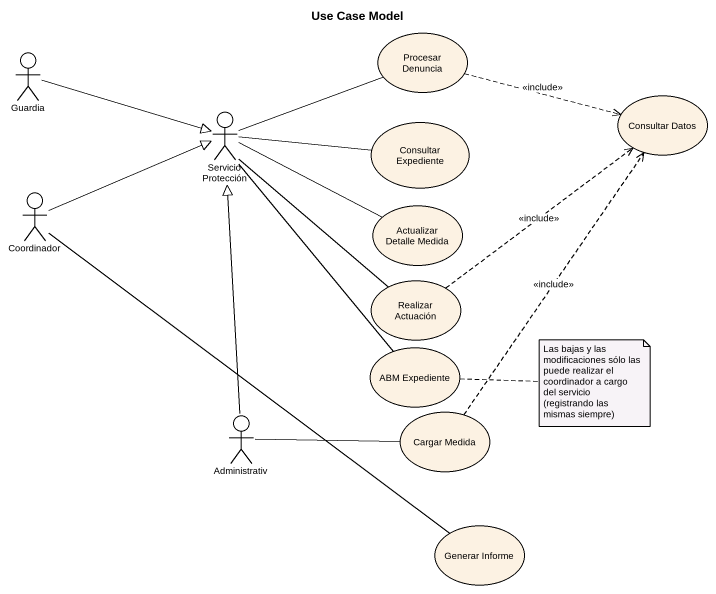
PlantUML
@startuml
title Use Case Model
usecase "Procesar Denuncia" as Procesar_Denuncia
actor Guardia
usecase "Consultar Datos" as Consultar_Datos
actor "Servicio Protección" as Servicio_Protección
usecase "Consultar Expediente" as Consultar_Expediente
actor Coordinador
usecase "Actualizar Detalle Medida" as Actualizar_Detalle_Medida
usecase "Realizar Actuación" as Realizar_Actuación
usecase "ABM Expediente" as ABM_Expediente
actor Administrativ
usecase "Cargar Medida" as Cargar_Medida
usecase "Generar Informe" as Generar_Informe
Procesar_Denuncia .right.> Consultar_Datos : <<include>>
Guardia -right-|> Servicio_Protección
Servicio_Protección -right- Procesar_Denuncia
Servicio_Protección -right- Consultar_Expediente
Servicio_Protección -right- Actualizar_Detalle_Medida
Servicio_Protección -- Realizar_Actuación
Servicio_Protección -- ABM_Expediente
Coordinador -right-|> Servicio_Protección
Coordinador -- Generar_Informe
Realizar_Actuación .up.> Consultar_Datos : <<include>>
Administrativ -up-|> Servicio_Protección
Administrativ -right- Cargar_Medida
Cargar_Medida .up.> Consultar_Datos : <<include>>
note right of ABM_Expediente : Las bajas y las modificaciones sólo las puede realizar el coordinador a cargo del servicio (registrando las mismas siempre)
@enduml
